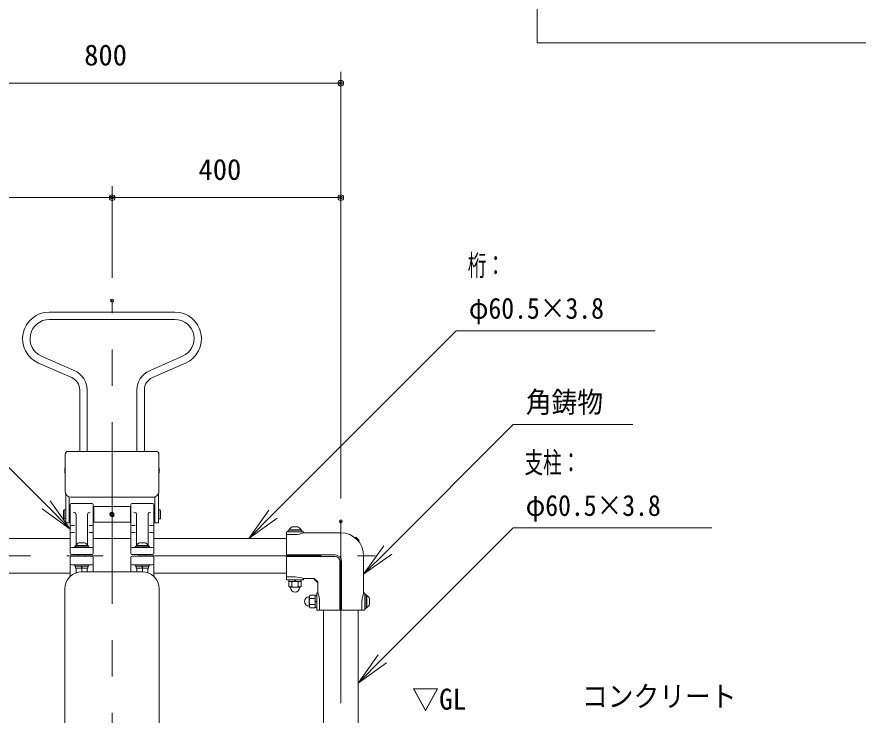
# Model space of a CAD drawing. Units: millimetres at full size, sheet at 1:10; details may follow other scales. Extents: x 5 to 8405, y -9 to 5949.
# Drawn here: x 4580 to 6052, y 2201 to 3421 of the extents above; entities that cross this region are included whole.
import ezdxf
from ezdxf.enums import TextEntityAlignment as Align

# ---------------------------------------------------------------- set-up
doc = ezdxf.new("R2010")
doc.units = ezdxf.units.MM
doc.header["$LTSCALE"] = 10
doc.header["$PDMODE"] = 32
doc.header["$PDSIZE"] = 5
doc.linetypes.add('USER2', pattern=[50.8, 31.75, -6.35, 6.35, -6.35])
doc.layers.add('LY_5', color=7, linetype='Continuous', lineweight=0)
doc.layers.add('LY_6', color=7, linetype='Continuous', lineweight=0)
doc.styles.add('ＭＳ ゴシック', font='')
doc.styles.get('ＭＳ ゴシック').set_extended_font_data('MS Gothic')

# ---------------------------------------------------------------- blocks, each defined once
blk = doc.blocks.new('-016-_DOTBLANK')
at = {"color": 7, "linetype": 'Continuous', "lineweight": 0}
blk.add_line((-0.5, 0), (-1, 0), dxfattribs=at)
blk.add_circle((0, 0), 0.5, dxfattribs=at)
blk = doc.blocks.new('-003-_U3')
at = {"color": 7, "linetype": 'Continuous', "lineweight": 0}
for p, q in [((-1, 0.1667), (0, 0)), ((0, 0), (-1, 0)), ((-1, -0.1667), (0, 0))]:
    blk.add_line(p, q, dxfattribs=at)

msp = doc.modelspace()

# ---------------------------------------------------------------- linework, layer by layer
at = {"layer": 'LY_5', "lineweight": 18}
for p, q in [((5490.45, 3551.34), (5490.45, 3375.34)), ((5490.45, 3375.34), (6626.45, 3375.34))]:
    msp.add_line(p, q, dxfattribs=at)
at = {"layer": 'LY_5', "linetype": 'USER2'}
for p, q in [((4747, 1887.18), (4747, 2924.93)), ((5147, 2539.18), (5147, 1709.18)), ((4287, 2479.18), (5207, 2479.18))]:
    msp.add_line(p, q, dxfattribs=at)
at = {"layer": 'LY_5'}
for p, q in [((4637, 2904.93), (4857, 2904.93)), ((4637, 2891.93), (4857, 2891.93)), ((4681.66, 2802.26), (4623.54, 2827.75)), ((4812.34, 2802.26), (4870.46, 2827.75)), ((4676.44, 2790.35), (4618.32, 2815.85)), ((4817.56, 2790.35), (4875.68, 2815.85)), ((4690.5, 2768.83), (4690.5, 2661.43)), ((4703.5, 2768.83), (4703.5, 2661.43)), ((4790.5, 2768.83), (4790.5, 2661.43)), ((4803.5, 2768.83), (4803.5, 2661.43)), ((4665, 2591.93), (4665, 2656.43)), ((4670, 2661.43), (4824, 2661.43)), ((4829, 2591.93), (4829, 2656.43)), ((4664.5, 2623.18), (4664.5, 2632.68)), ((4664.5, 2632.68), (4665.7, 2632.68)), ((4664.5, 2623.18), (4665.7, 2623.18)), ((4829.5, 2632.68), (4828.3, 2632.68)), ((4829.5, 2623.18), (4828.3, 2623.18)), ((4829.5, 2623.18), (4829.5, 2632.68)), ((4666, 2536.43), (4666, 2587.46)), ((4672, 2582.03), (4672, 2536.43)), ((4818.5, 2581.43), (4675.5, 2581.43)), ((4822, 2536.43), (4822, 2582.03)), ((4828, 2587.46), (4828, 2536.43)), ((4673, 2563.43), (4673, 2539.43)), ((4673, 2563.43), (4674, 2563.43)), ((4674, 2483.43), (4674, 2568.43)), ((4674, 2563.43), (4674, 2539.43)), ((4712, 2570.43), (4676, 2570.43)), ((4714, 2483.43), (4714, 2568.43)), ((4714, 2563.43), (4714, 2539.43)), ((4715, 2563.43), (4714, 2563.43)), ((4715, 2564.53), (4715.5, 2565.03)), ((4715, 2564.53), (4715, 2538.33)), ((4715, 2563.43), (4715, 2539.43)), ((4715.5, 2565.03), (4778.5, 2565.03)), ((4778.5, 2565.03), (4779, 2564.53)), ((4779, 2538.33), (4779, 2564.53)), ((4779, 2563.43), (4779, 2539.43)), ((4779, 2563.43), (4780, 2563.43)), ((4780, 2483.43), (4780, 2568.43)), ((4780, 2563.43), (4780, 2539.43)), ((4818, 2570.43), (4782, 2570.43)), ((4820, 2483.43), (4820, 2568.43)), ((4820, 2563.43), (4820, 2539.43)), ((4821, 2563.43), (4820, 2563.43)), ((4821, 2563.43), (4821, 2539.43)), ((4662, 2558.43), (4663, 2559.43)), ((4662, 2558.43), (4662, 2544.43)), ((4663, 2559.43), (4663, 2543.43)), ((4663, 2559.43), (4666, 2559.43)), ((4672, 2559.43), (4672.95, 2559.43)), ((4684, 2498.43), (4684, 2550.35)), ((4704, 2498.43), (4704, 2550.35)), ((4745.85, 2553.43), (4744.69, 2551.43)), ((4744.69, 2551.43), (4745.85, 2549.43)), ((4748.15, 2553.43), (4745.85, 2553.43)), ((4745.85, 2549.43), (4748.15, 2549.43)), ((4749.31, 2551.43), (4748.15, 2553.43)), ((4748.15, 2549.43), (4749.31, 2551.43)), ((4790, 2498.43), (4790, 2550.35)), ((4810, 2498.43), (4810, 2550.35)), ((4821, 2559.43), (4822, 2559.43)), ((4828, 2559.43), (4831, 2559.43)), ((4831, 2559.43), (4832, 2558.43)), ((4831, 2559.43), (4831, 2543.43)), ((4832, 2558.43), (4832, 2544.43)), ((4662, 2544.43), (4663, 2543.43)), ((4663, 2543.43), (4666, 2543.43)), ((4672, 2536.43), (4666, 2536.43)), ((4672, 2543.43), (4672.95, 2543.43)), ((4673, 2539.43), (4674, 2539.43)), ((4676, 2531.96), (4681.24, 2531.96)), ((4712, 2531.96), (4706.76, 2531.96)), ((4715, 2539.43), (4714, 2539.43)), ((4715, 2538.33), (4715.5, 2537.83)), ((4715.5, 2537.83), (4778.5, 2537.83)), ((4779, 2538.33), (4778.5, 2537.83)), ((4779, 2539.43), (4780, 2539.43)), ((4782, 2531.96), (4787.24, 2531.96)), ((4818, 2531.96), (4812.76, 2531.96)), ((4821, 2539.43), (4820, 2539.43)), ((4821, 2543.43), (4822, 2543.43)), ((4828, 2536.43), (4822, 2536.43)), ((4828, 2543.43), (4831, 2543.43)), ((4831, 2543.43), (4832, 2544.43)), ((4676, 2519.62), (4681.24, 2519.62)), ((4712, 2519.62), (4706.76, 2519.62)), ((4782, 2519.62), (4787.24, 2519.62)), ((4818, 2519.62), (4812.76, 2519.62)), ((5052, 2520.18), (5052, 2480.68)), ((5052, 2516.2), (5067, 2516.2)), ((5053, 2521.18), (5081, 2521.18)), ((5055, 2523.68), (5055, 2521.18)), ((5079, 2523.68), (5055, 2523.68)), ((5079, 2521.18), (5055, 2521.18)), ((5077.5, 2524.68), (5056.5, 2524.68)), ((5056.5, 2524.68), (5056.5, 2523.68)), ((5077.5, 2523.68), (5056.5, 2523.68)), ((5072, 2529.48), (5062, 2529.48)), ((5077.5, 2524.68), (5077.5, 2523.68)), ((5079, 2521.18), (5079, 2523.68)), ((5082, 2520.18), (5082, 2519.18)), ((5147, 2519.18), (5082, 2519.18)), ((4674, 2509.43), (4442, 2509.43)), ((4689, 2501.73), (4699, 2501.73)), ((4780, 2509.43), (4714, 2509.43)), ((4795, 2501.73), (4805, 2501.73)), ((5052, 2509.43), (4820, 2509.43)), ((5171.82, 2510.56), (5172, 2510.74)), ((5172, 2510.74), (5173.26, 2511.61)), ((5178.37, 2504.38), (5172, 2510.74)), ((5179.27, 2505.6), (5173.26, 2511.61)), ((5178.18, 2504.19), (5178.37, 2504.38)), ((5179.27, 2505.6), (5178.37, 2504.38)), ((4712, 2493.43), (4676, 2493.43)), ((4682, 2493.43), (4682, 2495.93)), ((4682, 2495.93), (4706, 2495.93)), ((4682, 2493.43), (4706, 2493.43)), ((4683.5, 2496.93), (4704.5, 2496.93)), ((4683.5, 2496.93), (4683.5, 2495.93)), ((4683.5, 2495.93), (4704.5, 2495.93)), ((4704.5, 2496.93), (4704.5, 2495.93)), ((4706, 2495.93), (4706, 2493.43)), ((4818, 2493.43), (4782, 2493.43)), ((4788, 2493.43), (4788, 2495.93)), ((4788, 2495.93), (4812, 2495.93)), ((4788, 2493.43), (4812, 2493.43)), ((4789.5, 2496.93), (4810.5, 2496.93)), ((4789.5, 2496.93), (4789.5, 2495.93)), ((4789.5, 2495.93), (4810.5, 2495.93)), ((4810.5, 2496.93), (4810.5, 2495.93)), ((4812, 2495.93), (4812, 2493.43)), ((4674, 2443.08), (4674, 2476.18)), ((4712, 2481.43), (4676, 2481.43)), ((4712, 2478.18), (4676, 2478.18)), ((4688, 2481.43), (4688, 2478.18)), ((4700, 2481.43), (4700, 2478.18)), ((4714, 2451.18), (4714, 2476.18)), ((4780, 2451.18), (4780, 2476.18)), ((4818, 2481.43), (4782, 2481.43)), ((4818, 2478.18), (4782, 2478.18)), ((4794, 2481.43), (4794, 2478.18)), ((4806, 2481.43), (4806, 2478.18)), ((4820, 2443.08), (4820, 2476.18)), ((5137, 2480.68), (5052, 2480.68)), ((5137, 2477.68), (5052, 2477.68)), ((5052, 2477.68), (5052, 2438.18)), ((5187, 2479.18), (5187, 2414.18)), ((4712, 2463.18), (4676, 2463.18)), ((4682, 2460.68), (4682, 2463.18)), ((4682, 2463.18), (4706, 2463.18)), ((4682, 2460.68), (4706, 2460.68)), ((4683.25, 2460.68), (4683.25, 2457.68)), ((4683.25, 2460.68), (4704.75, 2460.68)), ((4683.25, 2457.68), (4704.75, 2457.68)), ((4684.5, 2457.68), (4703.5, 2457.68)), ((4684.5, 2457.68), (4684.5, 2449.46)), ((4693.83, 2457.68), (4693.03, 2460.68)), ((4694, 2457.68), (4694, 2451.18)), ((4694.97, 2457.68), (4694.17, 2460.68)), ((4703.5, 2457.68), (4703.5, 2451.18)), ((4704.75, 2460.68), (4704.75, 2457.68)), ((4706, 2463.18), (4706, 2460.68)), ((4818, 2463.18), (4782, 2463.18)), ((4788, 2460.68), (4788, 2463.18)), ((4788, 2463.18), (4812, 2463.18)), ((4788, 2460.68), (4812, 2460.68)), ((4789.25, 2460.68), (4789.25, 2457.68)), ((4789.25, 2460.68), (4810.75, 2460.68)), ((4789.25, 2457.68), (4810.75, 2457.68)), ((4790.5, 2457.68), (4809.5, 2457.68)), ((4790.5, 2457.68), (4790.5, 2451.18)), ((4799.83, 2457.68), (4799.03, 2460.68)), ((4800, 2457.68), (4800, 2451.18)), ((4800.97, 2457.68), (4800.17, 2460.68)), ((4809.5, 2457.68), (4809.5, 2449.46)), ((4810.75, 2460.68), (4810.75, 2457.68)), ((4812, 2463.18), (4812, 2460.68)), ((5145.5, 2469.18), (5145.5, 2384.18)), ((5148.5, 2469.18), (5148.5, 2384.18)), ((4674, 2448.93), (4442, 2448.93)), ((4694.5, 2451.18), (4799.5, 2451.18)), ((5052, 2448.93), (4820, 2448.93)), ((5052, 2442.16), (5067, 2442.16)), ((5053, 2437.18), (5081, 2437.18)), ((5056.03, 2434.18), (5056.03, 2425.32)), ((5077.97, 2434.18), (5056.03, 2434.18)), ((5056.25, 2437.18), (5056.25, 2434.18)), ((5077.75, 2437.18), (5056.25, 2437.18)), ((5077.75, 2434.18), (5056.25, 2434.18)), ((5061.52, 2434.18), (5061.52, 2425.32)), ((5066.03, 2434.18), (5066.83, 2437.18)), ((5067.17, 2434.18), (5067.97, 2437.18)), ((5072.48, 2434.18), (5072.48, 2425.32)), ((5077.75, 2437.18), (5077.75, 2434.18)), ((5077.97, 2434.18), (5077.97, 2425.32)), ((5082, 2438.18), (5082, 2439.18)), ((5101, 2439.18), (5082, 2439.18)), ((5101.33, 2439.17), (5100.49, 2437.9)), ((5105.72, 2432.66), (5100.49, 2437.9)), ((5106.86, 2433.43), (5101.25, 2439.04)), ((5106.99, 2433.51), (5105.72, 2432.66)), ((5107, 2433.18), (5107, 2414.18)), ((4664.5, 2179.18), (4664.5, 2421.18)), ((4829.5, 2179.18), (4829.5, 2421.18)), ((5056.03, 2425.32), (5058, 2424.18)), ((5076, 2424.18), (5058, 2424.18)), ((5059, 2423.68), (5059, 2424.18)), ((5075, 2423.68), (5075, 2424.18)), ((5077.97, 2425.32), (5076, 2424.18)), ((5105, 2413.18), (5105, 2385.18)), ((5106, 2414.18), (5107, 2414.18)), ((5188, 2414.18), (5187, 2414.18)), ((5189, 2413.18), (5189, 2385.18)), ((5091.5, 2407.18), (5092, 2407.18)), ((5093.14, 2410.15), (5092, 2408.18)), ((5092, 2390.18), (5092, 2408.18)), ((5102, 2410.15), (5093.14, 2410.15)), ((5102, 2404.66), (5093.14, 2404.66)), ((5102, 2388.21), (5102, 2410.15)), ((5105, 2409.93), (5102, 2409.93)), ((5102, 2388.43), (5102, 2409.93)), ((5102, 2400.15), (5105, 2399.35)), ((5102, 2399.01), (5105, 2398.21)), ((5105, 2388.43), (5105, 2409.93)), ((5109.98, 2399.18), (5109.98, 2384.18)), ((5184.02, 2399.18), (5184.02, 2384.18)), ((5189, 2387.18), (5189, 2411.18)), ((5191.5, 2411.18), (5189, 2411.18)), ((5191.5, 2387.18), (5191.5, 2411.18)), ((5191.5, 2388.68), (5191.5, 2409.68)), ((5192.5, 2409.68), (5191.5, 2409.68)), ((5192.5, 2388.68), (5192.5, 2409.68)), ((5197.3, 2394.18), (5197.3, 2404.18)), ((5091.5, 2391.18), (5092, 2391.18)), ((5093.14, 2388.21), (5092, 2390.18)), ((5102, 2393.69), (5093.14, 2393.69)), ((5102, 2388.21), (5093.14, 2388.21)), ((5105, 2388.43), (5102, 2388.43)), ((5145.5, 2384.18), (5106, 2384.18)), ((5116.75, 1879.18), (5116.75, 2384.18)), ((5188, 2384.18), (5148.5, 2384.18)), ((5177.25, 1879.18), (5177.25, 2384.18)), ((5189, 2387.18), (5191.5, 2387.18)), ((5192.5, 2388.68), (5191.5, 2388.68))]:
    msp.add_line(p, q, dxfattribs=at)
msp.add_circle((4747, 2551.43), 3.4, dxfattribs=at)
for centre, radius, start, end in [((4637, 2858.43), 46.5, 90, 246.31413), ((4857, 2858.43), 46.5, 293.68587, 90), ((4637, 2858.43), 33.5, 90, 246.31413), ((4857, 2858.43), 33.5, 293.68587, 90), ((4667, 2768.83), 36.5, 0, 66.31413), ((4827, 2768.83), 36.5, 113.68587, 180), ((4667, 2768.83), 23.5, 0, 66.31413), ((4827, 2768.83), 23.5, 113.68587, 180), ((4670, 2656.43), 5, 90, 180), ((4824, 2656.43), 5, 0, 90), ((4720.81, 2627.93), 56.51, 175.17794, 184.82206), ((4773.19, 2627.93), 56.51, 355.17794, 4.82206), ((4675.5, 2591.93), 10.5, 180, 269.99994), ((4818.5, 2591.93), 10.5, 269.99994, 0), ((4676, 2568.43), 2, 90, 180), ((4712, 2568.43), 2, 0, 90), ((4782, 2568.43), 2, 90, 180), ((4818, 2568.43), 2, 0, 90), ((4679, 2550.35), 5, 0, 90), ((4709, 2550.35), 5, 90, 180), ((4747, 2551.43), 4, 75.52249, 345.52249), ((4785, 2550.35), 5, 0, 90), ((4815, 2550.35), 5, 90, 180), ((4676, 2533.96), 2, 180, 270), ((4676, 2533.96), 2, 180, 270), ((4712, 2533.96), 2, 270, 0), ((4712, 2533.96), 2, 270, 0), ((4782, 2533.96), 2, 180, 270), ((4782, 2533.96), 2, 180, 270), ((4818, 2533.96), 2, 270, 0), ((4818, 2533.96), 2, 270, 0), ((4676, 2517.62), 2, 90, 180), ((4676, 2517.62), 2, 90, 180), ((4712, 2517.62), 2, 0, 90), ((4712, 2517.62), 2, 0, 90), ((4782, 2517.62), 2, 90, 180), ((4782, 2517.62), 2, 90, 180), ((4818, 2517.62), 2, 0, 90), ((4818, 2517.62), 2, 0, 90), ((5053, 2520.18), 1, 90, 180), ((5067, 2518.2), 12.34, 113.90552, 148.31866), ((5064.91, 2565.98), 49.82, 272.40579, 290.0621), ((5067, 2518.2), 12.34, 31.68134, 66.09448), ((5081, 2520.18), 1, 0, 90), ((5147, 2479.18), 40, 0, 90), ((4694, 2490.45), 12.34, 113.90552, 148.31866), ((4694, 2490.45), 12.34, 31.68134, 66.09448), ((4800, 2490.45), 12.34, 113.90552, 148.31866), ((4800, 2490.45), 12.34, 31.68134, 66.09448), ((4676, 2491.43), 2, 90, 180), ((4679, 2498.43), 5, 270, 0), ((4709, 2498.43), 5, 180, 270), ((4712, 2491.43), 2, 0, 90), ((4782, 2491.43), 2, 90, 180), ((4785, 2498.43), 5, 270, 0), ((4815, 2498.43), 5, 180, 270), ((4818, 2491.43), 2, 0, 90), ((4676, 2483.43), 2, 180, 270), ((4676, 2476.18), 2, 90, 180), ((4712, 2483.43), 2, 270, 0), ((4712, 2476.18), 2, 0, 90), ((4782, 2483.43), 2, 180, 270), ((4782, 2476.18), 2, 90, 180), ((4818, 2483.43), 2, 270, 0), ((4818, 2476.18), 2, 0, 90), ((5137, 2469.18), 11.5, 0, 90), ((5137, 2469.18), 8.5, 0, 90), ((4676, 2465.18), 2, 180, 270), ((4712, 2465.18), 2, 270, 0), ((4782, 2465.18), 2, 180, 270), ((4818, 2465.18), 2, 270, 0), ((4694.5, 2421.18), 30, 90, 180), ((4799.5, 2421.18), 30, 0, 90), ((5053, 2438.18), 1, 180, 270), ((5064.91, 2392.38), 49.82, 69.9379, 87.59421), ((5081, 2438.18), 1, 270, 0), ((5101, 2433.18), 6, 86.81032, 90), ((5101, 2433.18), 6, 0, 3.18968), ((5058.77, 2430.07), 5.49, 240.00001, 299.99999), ((5067, 2423.68), 8, 180, 0), ((5067, 2437.98), 13.8, 246.57346, 293.42654), ((5075.23, 2430.07), 5.49, 240.00001, 299.99999), ((5106, 2413.18), 1, 90, 180), ((5046, 2394.27), 64.17, 4.39038, 18.07739), ((5248, 2394.27), 64.17, 161.92261, 175.60962), ((5188, 2413.18), 1, 0, 90), ((5091.5, 2399.18), 8, 90, 270), ((5105.8, 2399.18), 13.8, 156.57346, 203.42654), ((5097.89, 2407.41), 5.49, 150.00001, 209.99999), ((5186.02, 2399.18), 12.34, 23.90552, 58.31866), ((5097.89, 2390.95), 5.49, 150.00001, 209.99999), ((5106, 2385.18), 1, 180, 270), ((5188, 2385.18), 1, 270, 0), ((5186.02, 2399.18), 12.34, 301.68134, 336.09448)]:
    msp.add_arc(centre, radius, start, end, dxfattribs=at)
at = {"layer": 'LY_6'}
for p, q in [((5147, 2579.18), (5147, 3324.93)), ((4347, 3304.93), (5147, 3304.93)), ((4747, 2964.93), (4747, 3124.93)), ((4747, 2964.93), (4747, 3124.93)), ((5147, 2579.18), (5147, 3124.93)), ((4347, 3104.93), (4747, 3104.93)), ((4747, 3104.93), (5147, 3104.93)), ((4631.57, 2568.22), (4327.49, 2872.3)), ((5028.43, 2551.76), (5348.97, 2872.3)), ((5348.97, 2872.3), (5368.97, 2872.3)), ((5368.97, 2872.3), (5696.87, 2872.3)), ((5229.43, 2489.11), (5448.64, 2708.32)), ((5448.64, 2708.32), (5468.64, 2708.32)), ((5468.64, 2708.32), (5657.71, 2708.32)), ((5219.68, 2299.11), (5448.28, 2527.71)), ((5448.28, 2527.71), (5468.28, 2527.71)), ((5468.28, 2527.71), (5796.19, 2527.71))]:
    msp.add_line(p, q, dxfattribs=at)
for p in [(5147, 3304.93), (4747, 3104.93), (5147, 3104.93), (4747, 2924.93), (4747, 2924.93), (5147, 2539.18), (5147, 2539.18)]:
    msp.add_point(p, dxfattribs=at)

# ---------------------------------------------------------------- block references
at = {"layer": 'LY_6', "xscale": 10, "yscale": 10}
for p in [(5147, 3304.93), (4747, 3104.93), (5147, 3104.93)]:
    msp.add_blockref('-016-_DOTBLANK', p, dxfattribs=at)
at = {"layer": 'LY_6'}
for name, p, xscale, yscale, rotation in [('-016-_DOTBLANK', (4747, 3104.93), 10, 10, 180), ('-003-_U3', (4674, 2525.79), 60, 60, 315), ('-003-_U3', (4986, 2509.33), 60, 60, 225), ('-003-_U3', (5187, 2446.68), 60, 60, 225), ('-003-_U3', (5177.25, 2256.68), 60, 60, 225)]:
    msp.add_blockref(name, p, dxfattribs=dict(at, xscale=xscale, yscale=yscale, rotation=rotation))

# ---------------------------------------------------------------- texts
at = {"layer": 'LY_6', "style": 'ＭＳ ゴシック'}
for s, p in [('800', (4698.26, 3324.93)), ('400', (4898.26, 3124.93))]:
    msp.add_text(s, height=36.66, dxfattribs=at).set_placement(p, align=Align.BOTTOM_LEFT)
for s, width, p in [('桁：', 0.65, (5369.06, 2957.3)), ('φ60.5×3.8', 0.9, (5371.17, 2882.3)), ('角鋳物', 0.9, (5470.64, 2718.32)), ('支柱：', 0.65, (5468.38, 2612.71)), ('φ60.5×3.8', 0.9, (5470.49, 2537.71)), ('コンクリート', 0.9, (5569, 2204.18)), ('▽GL', 0.95, (5271.5, 2199.18))]:
    msp.add_text(s, height=36.66, dxfattribs=dict(at, width=width)).set_placement(p, align=Align.BOTTOM_LEFT)

doc.saveas('drawing.dxf')
